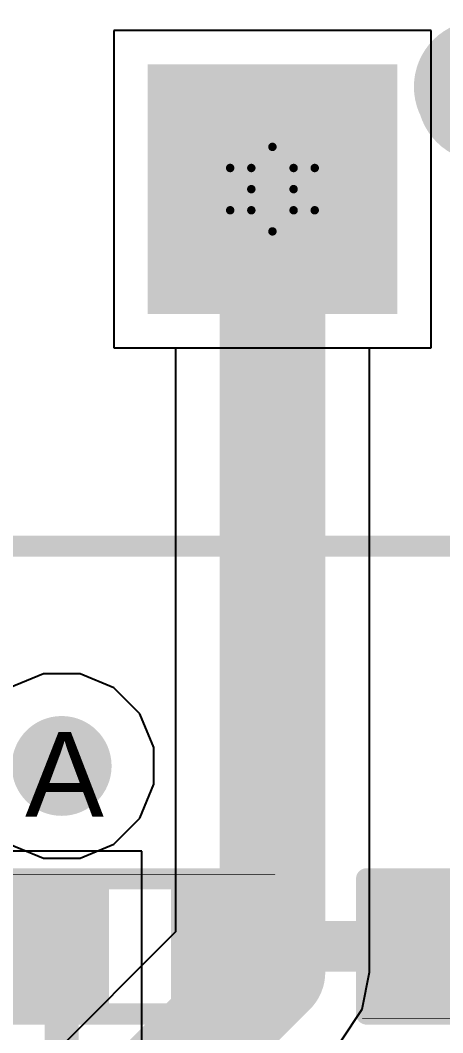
# Model space of a CAD drawing. Header units: inches. Extents: x 0 to 208, y 0 to 213.
# Drawn here: x 3.7388 to 3.8387, y 3.5591 to 3.7987 of the extents above; entities that cross this region are included whole.
import ezdxf

# ---------------------------------------------------------------- set-up
doc = ezdxf.new("R2010")
doc.units = ezdxf.units.IN
doc.header["$MEASUREMENT"] = 0
for name, color, linetype in [('Bottom Layer', 5, 'Continuous'), ('Bottom Solder', 6, 'Continuous'), ('Drill Drawing', 1, 'Continuous'), ('L2_GND1', 16, 'Continuous'), ('L3_SIG1', 76, 'Continuous'), ('L4_PWR', 90, 'Continuous'), ('L5_GND2', 156, 'Continuous'), ('L6_SIG2', 130, 'Continuous'), ('L7_GND3', 216, 'Continuous'), ('Mechanical 15', 56, 'Continuous'), ('Multi-Layer', 9, 'Continuous'), ('Pad Holes', 156, 'Continuous'), ('Top Layer', 1, 'Continuous'), ('Top Overlay', 2, 'Continuous'), ('Top Paste', 8, 'Continuous'), ('Top Solder', 216, 'Continuous'), ('Via Holes', 16, 'Continuous')]:
    doc.layers.add(name, color=color, linetype=linetype)
doc.styles.add('Arial', font='', dxfattribs={"height": 0.2})
doc.styles.get('Arial').set_extended_font_data('Arial')

# ---------------------------------------------------------------- blocks, each defined once
blk = doc.blocks.new('RES_0402_263')
at = {"layer": 'Top Layer'}
for points in [[(-0.0275, -0.0125), (-0.0275, 0.0125), (-0.0095, 0.0125), (-0.0095, -0.0125)], [(0.0095, -0.0125), (0.0095, 0.0125), (0.0275, 0.0125), (0.0275, -0.0125)]]:
    blk.add_hatch(color=1, dxfattribs=at).paths.add_polyline_path(points)
at = {"layer": 'Top Paste'}
for points in [[(-0.0275, -0.0125), (-0.0275, 0.0125), (-0.0095, 0.0125), (-0.0095, -0.0125)], [(0.0095, -0.0125), (0.0095, 0.0125), (0.0275, 0.0125), (0.0275, -0.0125)]]:
    blk.add_hatch(color=8, dxfattribs=at).paths.add_polyline_path(points)
at = {"layer": 'Top Solder'}
for points in [[(-0.02967, -0.01466), (-0.02967, 0.01467), (-0.00734, 0.01467), (-0.00734, -0.01466)], [(0.00733, -0.01466), (0.00733, 0.01467), (0.02966, 0.01467), (0.02966, -0.01466)]]:
    blk.add_hatch(color=216, dxfattribs=at).paths.add_polyline_path(points)
at = {"layer": 'Top Overlay'}
for points in [[(-0.031, 0.016, 0.005, 0.005, 0), (-0.031, -0.016, 0.005, 0.005, 0)], [(0.031, 0.016, 0.005, 0.005, 0), (-0.031, 0.016, 0.005, 0.005, 0)], [(0.031, 0.016, 0.005, 0.005, 0), (0.031, -0.016, 0.005, 0.005, 0)], [(0.031, -0.016, 0.005, 0.005, 0), (-0.031, -0.016, 0.005, 0.005, 0)], [(0.032, -0.017, 0.000127, 0.000127, 0), (-0.032, -0.017, 0.000127, 0.000127, 0)]]:
    blk.add_lwpolyline(points, format="xyseb", dxfattribs=at)
for points in [[(-0.03225, 0.016, 0.0025, 0.0025, 1), (-0.02975, 0.016, 0.0025, 0.0025, 1)], [(-0.03225, 0.016, 0.0025, 0.0025, 1), (-0.02975, 0.016, 0.0025, 0.0025, 1)], [(0.02975, 0.016, 0.0025, 0.0025, 1), (0.03225, 0.016, 0.0025, 0.0025, 1)], [(0.02975, 0.016, 0.0025, 0.0025, 1), (0.03225, 0.016, 0.0025, 0.0025, 1)], [(-0.03225, -0.016, 0.0025, 0.0025, 1), (-0.02975, -0.016, 0.0025, 0.0025, 1)], [(-0.03225, -0.016, 0.0025, 0.0025, 1), (-0.02975, -0.016, 0.0025, 0.0025, 1)], [(0.02975, -0.016, 0.0025, 0.0025, 1), (0.03225, -0.016, 0.0025, 0.0025, 1)], [(0.02975, -0.016, 0.0025, 0.0025, 1), (0.03225, -0.016, 0.0025, 0.0025, 1)], [(-0.03203, -0.017, 0.0000635, 0.0000635, 1), (-0.03197, -0.017, 0.0000635, 0.0000635, 1)], [(0.03197, -0.017, 0.0000635, 0.0000635, 1), (0.03203, -0.017, 0.0000635, 0.0000635, 1)]]:
    blk.add_lwpolyline(points, format="xyseb", close=True, dxfattribs=at)
blk = doc.blocks.new('RES_0402_264')
at = {"layer": 'Top Layer'}
for points in [[(-0.0275, -0.0125), (-0.0275, 0.0125), (-0.0095, 0.0125), (-0.0095, -0.0125)], [(0.0095, -0.0125), (0.0095, 0.0125), (0.0275, 0.0125), (0.0275, -0.0125)]]:
    blk.add_hatch(color=1, dxfattribs=at).paths.add_polyline_path(points)
at = {"layer": 'Top Paste'}
for points in [[(-0.0275, -0.0125), (-0.0275, 0.0125), (-0.0095, 0.0125), (-0.0095, -0.0125)], [(0.0095, -0.0125), (0.0095, 0.0125), (0.0275, 0.0125), (0.0275, -0.0125)]]:
    blk.add_hatch(color=8, dxfattribs=at).paths.add_polyline_path(points)
at = {"layer": 'Top Solder'}
for points in [[(-0.02966, -0.01467), (-0.02966, 0.01466), (-0.00733, 0.01466), (-0.00733, -0.01467)], [(0.00734, -0.01467), (0.00734, 0.01466), (0.02967, 0.01466), (0.02967, -0.01467)]]:
    blk.add_hatch(color=216, dxfattribs=at).paths.add_polyline_path(points)
at = {"layer": 'Top Overlay'}
for points in [[(-0.031, -0.016, 0.005, 0.005, 0), (-0.031, 0.016, 0.005, 0.005, 0)], [(-0.031, 0.016, 0.005, 0.005, 0), (0.031, 0.016, 0.005, 0.005, 0)], [(0.031, -0.016, 0.005, 0.005, 0), (0.031, 0.016, 0.005, 0.005, 0)], [(-0.031, -0.016, 0.005, 0.005, 0), (0.031, -0.016, 0.005, 0.005, 0)], [(-0.032, -0.017, 0.000127, 0.000127, 0), (0.032, -0.017, 0.000127, 0.000127, 0)]]:
    blk.add_lwpolyline(points, format="xyseb", dxfattribs=at)
for points in [[(-0.03225, 0.016, 0.0025, 0.0025, 1), (-0.02975, 0.016, 0.0025, 0.0025, 1)], [(-0.03225, 0.016, 0.0025, 0.0025, 1), (-0.02975, 0.016, 0.0025, 0.0025, 1)], [(0.02975, 0.016, 0.0025, 0.0025, 1), (0.03225, 0.016, 0.0025, 0.0025, 1)], [(0.02975, 0.016, 0.0025, 0.0025, 1), (0.03225, 0.016, 0.0025, 0.0025, 1)], [(-0.03225, -0.016, 0.0025, 0.0025, 1), (-0.02975, -0.016, 0.0025, 0.0025, 1)], [(-0.03225, -0.016, 0.0025, 0.0025, 1), (-0.02975, -0.016, 0.0025, 0.0025, 1)], [(0.02975, -0.016, 0.0025, 0.0025, 1), (0.03225, -0.016, 0.0025, 0.0025, 1)], [(0.02975, -0.016, 0.0025, 0.0025, 1), (0.03225, -0.016, 0.0025, 0.0025, 1)], [(-0.03203, -0.017, 0.0000635, 0.0000635, 1), (-0.03197, -0.017, 0.0000635, 0.0000635, 1)], [(0.03197, -0.017, 0.0000635, 0.0000635, 1), (0.03203, -0.017, 0.0000635, 0.0000635, 1)]]:
    blk.add_lwpolyline(points, format="xyseb", close=True, dxfattribs=at)
blk = doc.blocks.new('U224_081N_1BR61_528')
at = {"layer": 'Bottom Layer'}
blk.add_hatch(color=5, dxfattribs=at).paths.add_polyline_path([(-0.16536, 0.11909), (-0.11024, 0.11909), (-0.11024, 0.06398), (-0.16536, 0.06398)])
at = {"layer": 'Bottom Solder'}
blk.add_hatch(color=6, dxfattribs=at).paths.add_polyline_path([(-0.16732, 0.12106), (-0.10827, 0.12106), (-0.10827, 0.06201), (-0.16732, 0.06201)])
at = {"layer": 'L2_GND1'}
blk.add_hatch(color=16, dxfattribs=at).paths.add_polyline_path([(-0.16536, 0.11909), (-0.11024, 0.11909), (-0.11024, 0.06398), (-0.16536, 0.06398)])
at = {"layer": 'L3_SIG1'}
blk.add_hatch(color=76, dxfattribs=at).paths.add_polyline_path([(-0.16536, 0.11909), (-0.11024, 0.11909), (-0.11024, 0.06398), (-0.16536, 0.06398)])
at = {"layer": 'L4_PWR'}
blk.add_hatch(color=90, dxfattribs=at).paths.add_polyline_path([(-0.16536, 0.11909), (-0.11024, 0.11909), (-0.11024, 0.06398), (-0.16536, 0.06398)])
at = {"layer": 'L5_GND2'}
blk.add_hatch(color=156, dxfattribs=at).paths.add_polyline_path([(-0.16536, 0.11909), (-0.11024, 0.11909), (-0.11024, 0.06398), (-0.16536, 0.06398)])
at = {"layer": 'L6_SIG2'}
blk.add_hatch(color=130, dxfattribs=at).paths.add_polyline_path([(-0.16536, 0.11909), (-0.11024, 0.11909), (-0.11024, 0.06398), (-0.16536, 0.06398)])
at = {"layer": 'L7_GND3'}
blk.add_hatch(color=216, dxfattribs=at).paths.add_polyline_path([(-0.16536, 0.11909), (-0.11024, 0.11909), (-0.11024, 0.06398), (-0.16536, 0.06398)])
at = {"layer": 'Multi-Layer'}
blk.add_hatch(color=9, dxfattribs=at).paths.add_polyline_path([(-0.16536, 0.11909), (-0.11024, 0.11909), (-0.11024, 0.06398), (-0.16536, 0.06398)])
at = {"layer": 'Pad Holes'}
h = blk.add_hatch(color=7, dxfattribs=at)
edge = h.paths.add_edge_path()
edge.add_arc((-0.1378, 0.09154), 0.01575, 0, 360)
at = {"layer": 'Top Layer'}
blk.add_hatch(color=1, dxfattribs=at).paths.add_polyline_path([(-0.16536, 0.11909), (-0.11024, 0.11909), (-0.11024, 0.06398), (-0.16536, 0.06398)])
at = {"layer": 'Top Solder'}
blk.add_hatch(color=216, dxfattribs=at).paths.add_polyline_path([(-0.16732, 0.12106), (-0.10827, 0.12106), (-0.10827, 0.06201), (-0.16732, 0.06201)])
at = {"layer": 'Mechanical 15'}
for points in [[(-0.17914, 0.06733, 0.01575, 0.01575, 1), (-0.19488, 0.06733, 0.01575, 0.01575, 1)], [(-0.18308, 0.06733, 0.00787, 0.00787, 1), (-0.1752, 0.06733, 0.00787, 0.00787, 1)]]:
    blk.add_lwpolyline(points, format="xyseb", close=True, dxfattribs=at)
at = {"layer": 'Top Overlay'}
blk.add_lwpolyline([(0.239, 0.176, 0.005, 0.005, 0), (-0.241, 0.176, 0.005, 0.005, 0)], format="xyseb", dxfattribs=at)
for points in [[(-0.17992, 0.06929, 0.01575, 0.01575, 1), (-0.19566, 0.06929, 0.01575, 0.01575, 1)], [(-0.18386, 0.06929, 0.00787, 0.00787, 1), (-0.17598, 0.06929, 0.00787, 0.00787, 1)]]:
    blk.add_lwpolyline(points, format="xyseb", close=True, dxfattribs=at)

msp = doc.modelspace()

# ---------------------------------------------------------------- hatches: boundary and pattern name
at = {"layer": 'Bottom Layer'}
h = msp.add_hatch(color=5, dxfattribs=at)
edge = h.paths.add_edge_path()
edge.add_arc((3.74856, 3.62224), 0.01181, 0, 360)
at = {"layer": 'L2_GND1'}
h = msp.add_hatch(color=16, dxfattribs=at)
edge = h.paths.add_edge_path()
edge.add_arc((3.74856, 3.62224), 0.01181, 0, 360)
at = {"layer": 'L3_SIG1'}
h = msp.add_hatch(color=76, dxfattribs=at)
edge = h.paths.add_edge_path()
edge.add_arc((3.74856, 3.62224), 0.01181, 0, 360)
at = {"layer": 'L4_PWR'}
h = msp.add_hatch(color=90, dxfattribs=at)
edge = h.paths.add_edge_path()
edge.add_arc((3.74856, 3.62224), 0.01181, 0, 360)
at = {"layer": 'L5_GND2'}
h = msp.add_hatch(color=156, dxfattribs=at)
edge = h.paths.add_edge_path()
edge.add_arc((3.74856, 3.62224), 0.01181, 0, 360)
at = {"layer": 'L6_SIG2'}
h = msp.add_hatch(color=130, dxfattribs=at)
edge = h.paths.add_edge_path()
edge.add_arc((3.74856, 3.62224), 0.01181, 0, 360)
at = {"layer": 'L7_GND3'}
h = msp.add_hatch(color=216, dxfattribs=at)
edge = h.paths.add_edge_path()
edge.add_arc((3.74856, 3.62224), 0.01181, 0, 360)
at = {"layer": 'Top Layer'}
h = msp.add_hatch(color=1, dxfattribs=at)
edge = h.paths.add_edge_path()
edge.add_arc((3.74856, 3.62224), 0.01181, 0, 360)
at = {"layer": 'Via Holes'}
h = msp.add_hatch(color=7, dxfattribs=at)
edge = h.paths.add_edge_path()
edge.add_arc((3.74856, 3.62224), 0.00591, 0, 360)

# ---------------------------------------------------------------- linework, layer by layer
at = {"layer": 'Bottom Layer'}
for p, q in [((3.83598, 3.79626), (3.76087, 3.79626)), ((3.76087, 3.79626), (3.76087, 3.72114)), ((3.83598, 3.72114), (3.83598, 3.79626)), ((3.76087, 3.72114), (3.83598, 3.72114))]:
    msp.add_line(p, q, dxfattribs=at)
at = {"layer": 'Drill Drawing'}
for points in [[(3.79343, 3.7637, 0.002, 0.002, 0), (3.79843, 3.7687, 0.002, 0.002, 0)], [(3.79843, 3.7687, 0.002, 0.002, 0), (3.80343, 3.7637, 0.002, 0.002, 0)], [(3.78843, 3.7637, 0.002, 0.002, 0), (3.79343, 3.7587, 0.002, 0.002, 0)], [(3.78843, 3.7637, 0.002, 0.002, 0), (3.79343, 3.7637, 0.002, 0.002, 0)], [(3.80343, 3.7637, 0.002, 0.002, 0), (3.80843, 3.7637, 0.002, 0.002, 0)], [(3.80343, 3.7587, 0.002, 0.002, 0), (3.80843, 3.7637, 0.002, 0.002, 0)], [(3.78843, 3.7537, 0.002, 0.002, 0), (3.79343, 3.7587, 0.002, 0.002, 0)], [(3.80343, 3.7587, 0.002, 0.002, 0), (3.80843, 3.7537, 0.002, 0.002, 0)], [(3.78843, 3.7537, 0.002, 0.002, 0), (3.79343, 3.7537, 0.002, 0.002, 0)], [(3.79343, 3.7537, 0.002, 0.002, 0), (3.79843, 3.7487, 0.002, 0.002, 0)], [(3.79843, 3.7487, 0.002, 0.002, 0), (3.80343, 3.7537, 0.002, 0.002, 0)], [(3.80343, 3.7537, 0.002, 0.002, 0), (3.80843, 3.7537, 0.002, 0.002, 0)]]:
    msp.add_lwpolyline(points, format="xyseb", dxfattribs=at)
for points in [[(3.79793, 3.7687, 0.001, 0.001, 1), (3.79893, 3.7687, 0.001, 0.001, 1)], [(3.79793, 3.7687, 0.001, 0.001, 1), (3.79893, 3.7687, 0.001, 0.001, 1)], [(3.78793, 3.7637, 0.001, 0.001, 1), (3.78893, 3.7637, 0.001, 0.001, 1)], [(3.78793, 3.7637, 0.001, 0.001, 1), (3.78893, 3.7637, 0.001, 0.001, 1)], [(3.79293, 3.7637, 0.001, 0.001, 1), (3.79393, 3.7637, 0.001, 0.001, 1)], [(3.79293, 3.7637, 0.001, 0.001, 1), (3.79393, 3.7637, 0.001, 0.001, 1)], [(3.80293, 3.7637, 0.001, 0.001, 1), (3.80393, 3.7637, 0.001, 0.001, 1)], [(3.80293, 3.7637, 0.001, 0.001, 1), (3.80393, 3.7637, 0.001, 0.001, 1)], [(3.80793, 3.7637, 0.001, 0.001, 1), (3.80893, 3.7637, 0.001, 0.001, 1)], [(3.80793, 3.7637, 0.001, 0.001, 1), (3.80893, 3.7637, 0.001, 0.001, 1)], [(3.79293, 3.7587, 0.001, 0.001, 1), (3.79393, 3.7587, 0.001, 0.001, 1)], [(3.79293, 3.7587, 0.001, 0.001, 1), (3.79393, 3.7587, 0.001, 0.001, 1)], [(3.80293, 3.7587, 0.001, 0.001, 1), (3.80393, 3.7587, 0.001, 0.001, 1)], [(3.80293, 3.7587, 0.001, 0.001, 1), (3.80393, 3.7587, 0.001, 0.001, 1)], [(3.78793, 3.7537, 0.001, 0.001, 1), (3.78893, 3.7537, 0.001, 0.001, 1)], [(3.78793, 3.7537, 0.001, 0.001, 1), (3.78893, 3.7537, 0.001, 0.001, 1)], [(3.79293, 3.7537, 0.001, 0.001, 1), (3.79393, 3.7537, 0.001, 0.001, 1)], [(3.79293, 3.7537, 0.001, 0.001, 1), (3.79393, 3.7537, 0.001, 0.001, 1)], [(3.80293, 3.7537, 0.001, 0.001, 1), (3.80393, 3.7537, 0.001, 0.001, 1)], [(3.80293, 3.7537, 0.001, 0.001, 1), (3.80393, 3.7537, 0.001, 0.001, 1)], [(3.80793, 3.7537, 0.001, 0.001, 1), (3.80893, 3.7537, 0.001, 0.001, 1)], [(3.80793, 3.7537, 0.001, 0.001, 1), (3.80893, 3.7537, 0.001, 0.001, 1)], [(3.79793, 3.7487, 0.001, 0.001, 1), (3.79893, 3.7487, 0.001, 0.001, 1)], [(3.79793, 3.7487, 0.001, 0.001, 1), (3.79893, 3.7487, 0.001, 0.001, 1)]]:
    msp.add_lwpolyline(points, format="xyseb", close=True, dxfattribs=at)
at = {"layer": 'L2_GND1'}
for p, q in [((3.83598, 3.79626), (3.76087, 3.79626)), ((3.76087, 3.79626), (3.76087, 3.72114)), ((3.83598, 3.72114), (3.83598, 3.79626)), ((3.76087, 3.72114), (3.83598, 3.72114)), ((3.74423, 3.64405), (3.73621, 3.64073)), ((3.7529, 3.64405), (3.74423, 3.64405)), ((3.76092, 3.64073), (3.7529, 3.64405)), ((3.76705, 3.63459), (3.76092, 3.64073)), ((3.77037, 3.62658), (3.76705, 3.63459)), ((3.77037, 3.6179), (3.77037, 3.62658)), ((3.76705, 3.60988), (3.77037, 3.6179)), ((3.76092, 3.60375), (3.76705, 3.60988)), ((3.73621, 3.60375), (3.74423, 3.60043)), ((3.7529, 3.60043), (3.76092, 3.60375)), ((3.74423, 3.60043), (3.7529, 3.60043))]:
    msp.add_line(p, q, dxfattribs=at)
at = {"layer": 'L3_SIG1'}
for p, q in [((3.83598, 3.79626), (3.76087, 3.79626)), ((3.76087, 3.79626), (3.76087, 3.72114)), ((3.83598, 3.72114), (3.83598, 3.79626)), ((3.76087, 3.72114), (3.77549, 3.72114)), ((3.77549, 3.72114), (3.77549, 3.58296)), ((3.82137, 3.57346), (3.82137, 3.72114)), ((3.82137, 3.72114), (3.83598, 3.72114)), ((3.77549, 3.58296), (3.70374, 3.51122)), ((3.81962, 3.56468), (3.82137, 3.57346)), ((3.81465, 3.55724), (3.81962, 3.56468))]:
    msp.add_line(p, q, dxfattribs=at)
for points in [[(3.79843, 3.57346, 0.025, 0.025, 0), (3.79843, 3.7587, 0.025, 0.025, 0)], [(3.6724, 3.44743, 0.025, 0.025, 0), (3.79843, 3.57346, 0.025, 0.025, 0)]]:
    msp.add_lwpolyline(points, format="xyseb", dxfattribs=at)
for points in [[(3.79218, 3.7587, 0.0125, 0.0125, 1), (3.80468, 3.7587, 0.0125, 0.0125, 1)], [(3.79218, 3.57346, 0.0125, 0.0125, 1), (3.80468, 3.57346, 0.0125, 0.0125, 1)], [(3.79218, 3.57346, 0.0125, 0.0125, 1), (3.80468, 3.57346, 0.0125, 0.0125, 1)]]:
    msp.add_lwpolyline(points, format="xyseb", close=True, dxfattribs=at)
at = {"layer": 'L4_PWR'}
for p, q in [((3.83598, 3.79626), (3.76087, 3.79626)), ((3.76087, 3.79626), (3.76087, 3.72114)), ((3.83598, 3.72114), (3.83598, 3.79626)), ((3.76087, 3.72114), (3.83598, 3.72114)), ((3.74423, 3.64405), (3.73621, 3.64073)), ((3.7529, 3.64405), (3.74423, 3.64405)), ((3.76092, 3.64073), (3.7529, 3.64405)), ((3.76705, 3.63459), (3.76092, 3.64073)), ((3.77037, 3.62658), (3.76705, 3.63459)), ((3.77037, 3.6179), (3.77037, 3.62658)), ((3.76705, 3.60988), (3.77037, 3.6179)), ((3.76092, 3.60375), (3.76705, 3.60988)), ((3.73621, 3.60375), (3.74423, 3.60043)), ((3.7529, 3.60043), (3.76092, 3.60375)), ((3.74423, 3.60043), (3.7529, 3.60043))]:
    msp.add_line(p, q, dxfattribs=at)
at = {"layer": 'L5_GND2'}
for p, q in [((3.83598, 3.79626), (3.76087, 3.79626)), ((3.76087, 3.79626), (3.76087, 3.72114)), ((3.83598, 3.72114), (3.83598, 3.79626)), ((3.76087, 3.72114), (3.83598, 3.72114))]:
    msp.add_line(p, q, dxfattribs=at)
at = {"layer": 'L6_SIG2'}
for p, q in [((3.83598, 3.79626), (3.76087, 3.79626)), ((3.76087, 3.79626), (3.76087, 3.72114)), ((3.83598, 3.72114), (3.83598, 3.79626)), ((3.76087, 3.72114), (3.83598, 3.72114))]:
    msp.add_line(p, q, dxfattribs=at)
at = {"layer": 'L7_GND3'}
for p, q in [((3.83598, 3.79626), (3.76087, 3.79626)), ((3.76087, 3.79626), (3.76087, 3.72114)), ((3.83598, 3.72114), (3.83598, 3.79626)), ((3.76087, 3.72114), (3.83598, 3.72114))]:
    msp.add_line(p, q, dxfattribs=at)
at = {"layer": 'Top Layer'}
for p, q in [((3.83598, 3.79626), (3.76087, 3.79626)), ((3.76087, 3.79626), (3.76087, 3.72114)), ((3.83598, 3.72114), (3.83598, 3.79626)), ((3.76087, 3.72114), (3.83598, 3.72114)), ((3.76756, 3.60204), (3.72956, 3.60204)), ((3.76756, 3.55704), (3.76756, 3.60204))]:
    msp.add_line(p, q, dxfattribs=at)
for points in [[(3.74856, 3.52676, 0.008, 0.008, 0), (3.74856, 3.57954, 0.008, 0.008, 0)], [(3.78556, 3.57954, 0.012, 0.012, 0), (3.80768, 3.57954, 0.012, 0.012, 0)], [(3.80768, 3.57954, 0.012, 0.012, 0), (3.83221, 3.57954, 0.012, 0.012, 0)], [(3.82974, 3.57954, 0.012, 0.012, 0), (3.82974, 3.57954, 0.012, 0.012, 0)]]:
    msp.add_lwpolyline(points, format="xyseb", dxfattribs=at)
for points in [[(3.74656, 3.57954, 0.004, 0.004, 1), (3.75056, 3.57954, 0.004, 0.004, 1)], [(3.78256, 3.57954, 0.006, 0.006, 1), (3.78856, 3.57954, 0.006, 0.006, 1)], [(3.80468, 3.57954, 0.006, 0.006, 1), (3.81068, 3.57954, 0.006, 0.006, 1)], [(3.80468, 3.57954, 0.006, 0.006, 1), (3.81068, 3.57954, 0.006, 0.006, 1)], [(3.82674, 3.57954, 0.006, 0.006, 1), (3.83274, 3.57954, 0.006, 0.006, 1)], [(3.82674, 3.57954, 0.006, 0.006, 1), (3.83274, 3.57954, 0.006, 0.006, 1)], [(3.82921, 3.57954, 0.006, 0.006, 1), (3.83521, 3.57954, 0.006, 0.006, 1)]]:
    msp.add_lwpolyline(points, format="xyseb", close=True, dxfattribs=at)

# ---------------------------------------------------------------- block references
at = {"rotation": 180}
for name, p in [('U224_081N_1BR61_528', (3.66063, 3.85024)), ('RES_0402_263', (3.76706, 3.57954))]:
    msp.add_blockref(name, p, dxfattribs=at)
msp.add_blockref('RES_0402_264', (3.85171, 3.57954))

# ---------------------------------------------------------------- texts
at = {"layer": 'Drill Drawing', "style": 'Arial'}
msp.add_text('A', height=0.02, dxfattribs=at).set_placement((3.7399, 3.61024))

doc.saveas('drawing.dxf')
